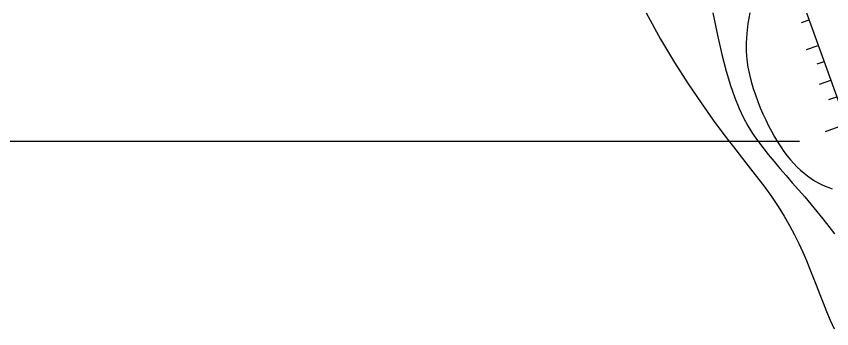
# Model space of a CAD drawing. Header units: millimetres. Extents: x 501029 to 503193, y 1805862 to 1807132.
# Drawn here: x 502147.1 to 502236.2, y 1806415.5 to 1806449.6 of the extents above; entities that cross this region are included whole.
import ezdxf

# ---------------------------------------------------------------- set-up
doc = ezdxf.new("R2010")
doc.units = ezdxf.units.MM
doc.header["$LTSCALE"] = 12
doc.header["$MEASUREMENT"] = 0
for name, color, linetype in [('CTRINH', 7, 'CONTINUOUS'), ('DM0', 7, 'CONTINUOUS'), ('DM1', 4, 'CONTINUOUS')]:
    doc.layers.add(name, color=color, linetype=linetype)

msp = doc.modelspace()

# ---------------------------------------------------------------- linework, layer by layer
at = {"layer": 'CTRINH', "color": 5}
msp.add_line((502232.639, 1806435.918, 0.427), (501912.38, 1806435.918, 0.427), dxfattribs=at)
at = {"layer": 'DM0', "flags": 128}
msp.add_lwpolyline([(502223.183, 1806450), (502223.693, 1806447.553), (502224.182, 1806445.436), (502224.656, 1806443.613), (502225.12, 1806442.047), (502225.582, 1806440.702), (502226.047, 1806439.542), (502226.522, 1806438.531), (502227.013, 1806437.633), (502227.526, 1806436.812), (502228.067, 1806436.032), (502228.642, 1806435.262), (502229.246, 1806434.495), (502229.875, 1806433.729), (502230.524, 1806432.964), (502231.188, 1806432.197), (502231.862, 1806431.426), (502232.542, 1806430.651), (502233.221, 1806429.869), (502233.896, 1806429.08), (502234.561, 1806428.281), (502235.212, 1806427.472), (502235.85, 1806426.653), (502236.475, 1806425.825)], dxfattribs=at)
at = {"layer": 'DM1'}
for p, q in [((502233.429, 1806450), (502237.96, 1806437.381)), ((502232.888, 1806448.96), (502233.698, 1806449.251)), ((502233.408, 1806445.977), (502234.706, 1806446.443)), ((502234.577, 1806444.42), (502235.335, 1806444.693)), ((502234.836, 1806442.215), (502236.066, 1806442.657)), ((502235.875, 1806440.529), (502236.721, 1806440.833)), ((502235.486, 1806437.027), (502237.79, 1806437.854))]:
    msp.add_line(p, q, dxfattribs=at)
at = {"layer": 'DM1', "flags": 128}
for points in [[(502215.895, 1806450), (502217.479, 1806447.141), (502219.01, 1806444.562), (502220.483, 1806442.24), (502221.894, 1806440.149), (502223.237, 1806438.265), (502224.507, 1806436.563), (502225.699, 1806435.018), (502226.808, 1806433.606), (502227.828, 1806432.302), (502228.754, 1806431.081), (502229.585, 1806429.921), (502230.325, 1806428.814), (502230.986, 1806427.752), (502231.576, 1806426.729), (502232.104, 1806425.74), (502232.58, 1806424.777), (502233.013, 1806423.834), (502233.413, 1806422.904), (502233.789, 1806421.982), (502234.15, 1806421.061), (502234.505, 1806420.136), (502234.862, 1806419.206), (502235.227, 1806418.272), (502235.607, 1806417.336), (502236.01, 1806416.399), (502236.442, 1806415.461)], [(502227.229, 1806450), (502227.02, 1806448.834), (502226.891, 1806447.747), (502226.833, 1806446.732), (502226.84, 1806445.782), (502226.904, 1806444.889), (502227.019, 1806444.046), (502227.177, 1806443.245), (502227.371, 1806442.479), (502227.594, 1806441.74), (502227.839, 1806441.021), (502228.1, 1806440.316), (502228.374, 1806439.626), (502228.661, 1806438.952), (502228.96, 1806438.296), (502229.27, 1806437.661), (502229.589, 1806437.048), (502229.918, 1806436.459), (502230.255, 1806435.895), (502230.599, 1806435.36), (502230.949, 1806434.854), (502231.305, 1806434.38), (502231.665, 1806433.936), (502232.031, 1806433.523), (502232.4, 1806433.14), (502232.773, 1806432.786), (502233.15, 1806432.46), (502233.529, 1806432.162), (502233.912, 1806431.892), (502234.296, 1806431.648), (502234.683, 1806431.43), (502235.071, 1806431.236), (502235.46, 1806431.063), (502235.849, 1806430.904), (502236.239, 1806430.756)]]:
    msp.add_lwpolyline(points, dxfattribs=at)

doc.saveas('drawing.dxf')
